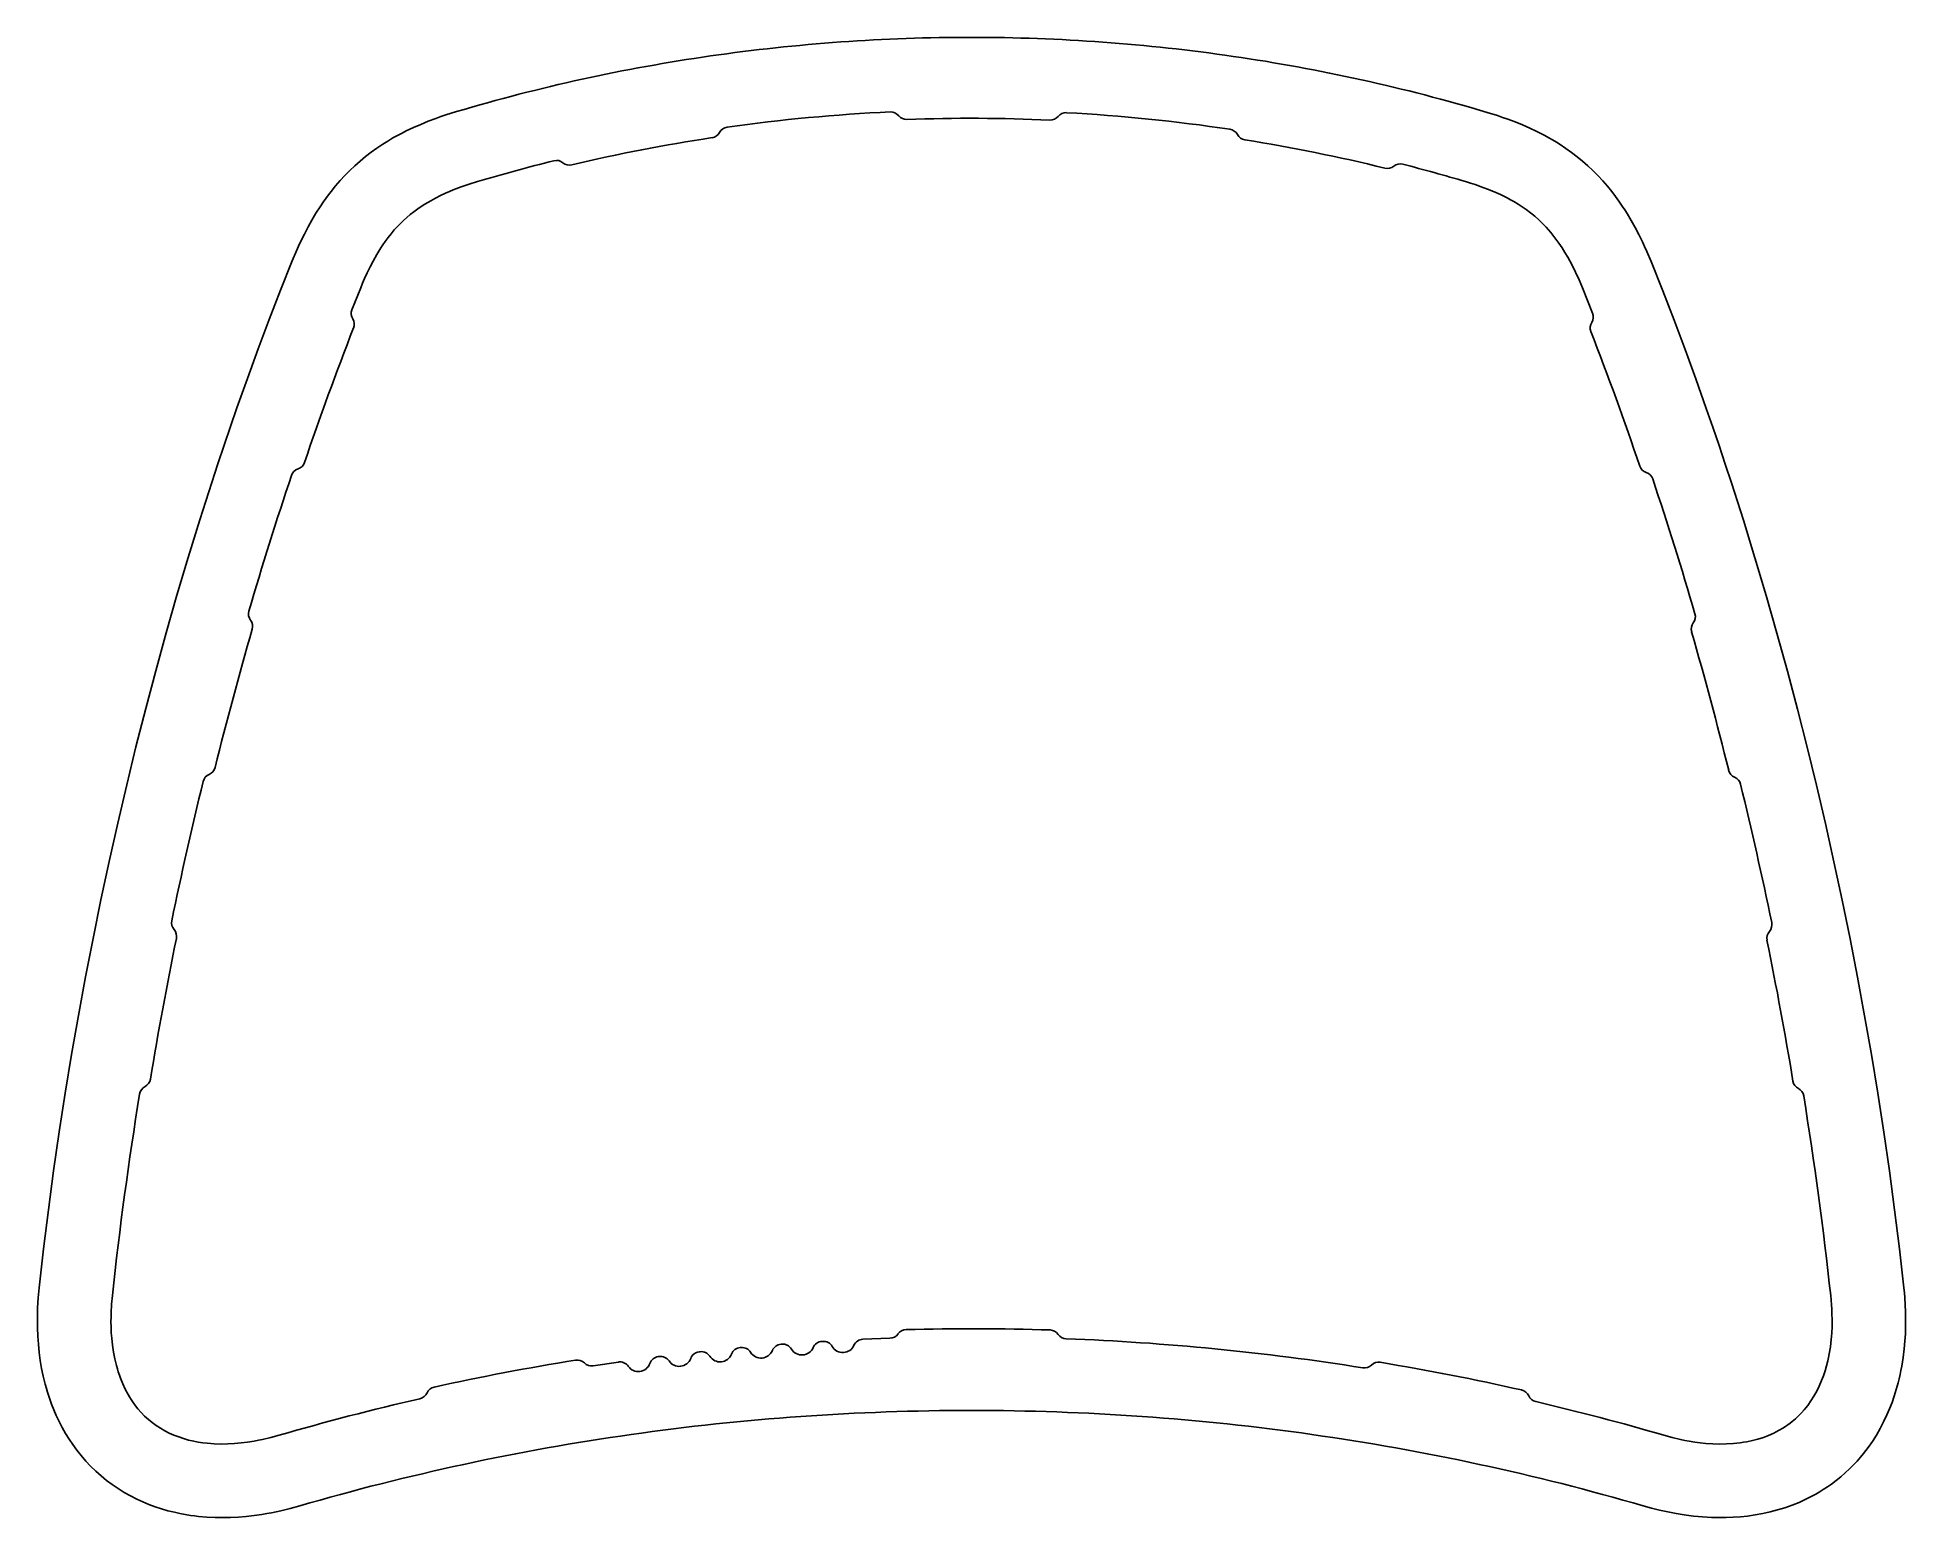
# Model space of a CAD drawing. Extents: x 611.5 to 657.2, y 627 to 663.2.
import ezdxf

# ---------------------------------------------------------------- set-up
doc = ezdxf.new("R2010")
doc.units = 0
doc.layers.get('0').update_dxf_attribs({"linetype": 'CONTINUOUS'})

msp = doc.modelspace()

# ---------------------------------------------------------------- linework, layer by layer
at = {"color": 7}
for p, q in [((621.073, 661.186), (620.891, 661.112)), ((621.258, 661.255), (621.073, 661.186)), ((621.382, 661.3), (621.258, 661.255)), ((621.508, 661.342), (621.382, 661.3)), ((621.763, 661.422), (621.508, 661.342)), ((647.227, 661.325), (646.974, 661.404)), ((647.351, 661.283), (647.227, 661.325)), ((647.475, 661.239), (647.351, 661.283)), ((647.658, 661.17), (647.475, 661.239)), ((647.837, 661.096), (647.658, 661.17)), ((620.089, 660.704), (619.966, 660.627)), ((620.214, 660.778), (620.089, 660.704)), ((620.342, 660.849), (620.214, 660.778)), ((620.439, 660.9), (620.342, 660.849)), ((620.538, 660.95), (620.439, 660.9)), ((620.713, 661.033), (620.538, 660.95)), ((620.891, 661.112), (620.713, 661.033)), ((648.014, 661.018), (647.837, 661.096)), ((648.188, 660.936), (648.014, 661.018)), ((648.381, 660.836), (648.188, 660.936)), ((648.477, 660.783), (648.381, 660.836)), ((648.571, 660.729), (648.477, 660.783)), ((648.664, 660.674), (648.571, 660.729)), ((648.754, 660.617), (648.664, 660.674)), ((619.41, 660.215), (619.281, 660.1)), ((619.544, 660.324), (619.41, 660.215)), ((619.681, 660.43), (619.544, 660.324)), ((619.821, 660.53), (619.681, 660.43)), ((619.966, 660.627), (619.821, 660.53)), ((648.898, 660.522), (648.754, 660.617)), ((649.037, 660.422), (648.898, 660.522)), ((649.173, 660.318), (649.037, 660.422)), ((649.306, 660.21), (649.173, 660.318)), ((619.037, 659.861), (618.921, 659.735)), ((619.157, 659.983), (619.037, 659.861)), ((619.281, 660.1), (619.157, 659.983)), ((649.434, 660.098), (649.306, 660.21)), ((649.56, 659.98), (649.434, 660.098)), ((649.681, 659.858), (649.56, 659.98)), ((649.799, 659.731), (649.681, 659.858)), ((618.571, 659.299), (618.508, 659.21)), ((618.635, 659.386), (618.571, 659.299)), ((618.7, 659.471), (618.635, 659.386)), ((618.808, 659.605), (618.7, 659.471)), ((618.921, 659.735), (618.808, 659.605)), ((621.138, 659.245), (621.255, 659.309)), ((621.255, 659.309), (621.375, 659.369)), ((621.375, 659.369), (621.498, 659.426)), ((621.498, 659.426), (621.592, 659.467)), ((621.592, 659.467), (621.687, 659.507)), ((621.687, 659.507), (621.881, 659.581)), ((621.881, 659.581), (622.079, 659.65)), ((622.079, 659.65), (622.28, 659.712)), ((646.445, 659.712), (646.561, 659.676)), ((646.561, 659.676), (646.676, 659.639)), ((646.676, 659.639), (646.828, 659.586)), ((646.828, 659.586), (646.977, 659.53)), ((646.977, 659.53), (647.124, 659.47)), ((647.124, 659.47), (647.296, 659.394)), ((647.296, 659.394), (647.464, 659.311)), ((647.464, 659.311), (647.545, 659.268)), ((649.912, 659.601), (649.799, 659.731)), ((650.021, 659.466), (649.912, 659.601)), ((650.109, 659.351), (650.021, 659.466)), ((650.195, 659.233), (650.109, 659.351)), ((618.329, 658.936), (618.231, 658.771)), ((618.447, 659.12), (618.329, 658.936)), ((618.508, 659.21), (618.447, 659.12)), ((620.554, 658.836), (620.637, 658.906)), ((620.637, 658.906), (620.722, 658.974)), ((620.722, 658.974), (620.788, 659.022)), ((620.788, 659.022), (620.855, 659.07)), ((620.855, 659.07), (620.994, 659.16)), ((620.994, 659.16), (621.138, 659.245)), ((647.545, 659.268), (647.625, 659.223)), ((647.625, 659.223), (647.73, 659.16)), ((647.73, 659.16), (647.831, 659.095)), ((647.831, 659.095), (647.93, 659.026)), ((647.93, 659.026), (648.035, 658.948)), ((648.035, 658.948), (648.137, 658.865)), ((648.137, 658.865), (648.235, 658.778)), ((650.277, 659.113), (650.195, 659.233)), ((650.337, 659.021), (650.277, 659.113)), ((650.396, 658.928), (650.337, 659.021)), ((650.495, 658.761), (650.396, 658.928)), ((618.047, 658.43), (617.961, 658.254)), ((618.137, 658.602), (618.047, 658.43)), ((618.231, 658.771), (618.137, 658.602)), ((620.094, 658.341), (620.169, 658.436)), ((620.169, 658.436), (620.246, 658.528)), ((620.246, 658.528), (620.301, 658.589)), ((620.301, 658.589), (620.357, 658.649)), ((620.357, 658.649), (620.414, 658.707)), ((620.414, 658.707), (620.473, 658.763)), ((620.473, 658.763), (620.554, 658.836)), ((648.235, 658.778), (648.329, 658.688)), ((648.329, 658.688), (648.419, 658.594)), ((648.419, 658.594), (648.474, 658.532)), ((648.474, 658.532), (648.528, 658.47)), ((648.528, 658.47), (648.631, 658.34)), ((650.59, 658.591), (650.495, 658.761)), ((650.681, 658.418), (650.59, 658.591)), ((650.768, 658.241), (650.681, 658.418)), ((617.852, 658.015), (617.749, 657.77)), ((617.905, 658.135), (617.852, 658.015)), ((617.961, 658.254), (617.905, 658.135)), ((619.728, 657.768), (619.821, 657.932)), ((619.821, 657.932), (619.918, 658.091)), ((619.918, 658.091), (619.969, 658.168)), ((619.969, 658.168), (620.022, 658.243)), ((620.022, 658.243), (620.094, 658.341)), ((648.631, 658.34), (648.729, 658.205)), ((648.729, 658.205), (648.803, 658.095)), ((648.803, 658.095), (648.874, 657.981)), ((648.874, 657.981), (648.943, 657.864)), ((650.823, 658.121), (650.768, 658.241)), ((650.877, 658), (650.823, 658.121)), ((650.981, 657.754), (650.877, 658)), ((617.749, 657.77), (617.465, 657.057)), ((619.518, 657.338), (619.585, 657.484)), ((619.585, 657.484), (619.655, 657.627)), ((619.655, 657.627), (619.728, 657.768)), ((648.943, 657.864), (648.993, 657.775)), ((648.993, 657.775), (649.041, 657.684)), ((649.041, 657.684), (649.133, 657.498)), ((649.133, 657.498), (649.219, 657.308)), ((651.265, 657.041), (650.981, 657.754)), ((617.465, 657.057), (617.188, 656.34)), ((619.209, 656.577), (619.424, 657.115)), ((619.424, 657.115), (619.47, 657.227)), ((619.47, 657.227), (619.518, 657.338)), ((649.219, 657.308), (649.301, 657.114)), ((649.301, 657.114), (649.549, 656.491)), ((651.542, 656.325), (651.265, 657.041)), ((617.188, 656.34), (616.917, 655.621)), ((651.812, 655.607), (651.542, 656.325)), ((616.917, 655.621), (616.653, 654.899)), ((652.075, 654.886), (651.812, 655.607)), ((616.653, 654.899), (616.396, 654.175)), ((652.332, 654.162), (652.075, 654.886)), ((616.396, 654.175), (616.239, 653.723)), ((652.489, 653.71), (652.332, 654.162)), ((616.239, 653.723), (616.084, 653.269)), ((652.643, 653.257), (652.489, 653.71)), ((616.084, 653.269), (615.931, 652.813)), ((652.796, 652.801), (652.643, 653.257)), ((615.931, 652.813), (615.781, 652.355)), ((652.946, 652.344), (652.796, 652.801)), ((615.781, 652.355), (615.488, 651.44)), ((653.239, 651.429), (652.946, 652.344)), ((615.488, 651.44), (615.205, 650.522)), ((653.522, 650.512), (653.239, 651.429)), ((615.205, 650.522), (614.931, 649.601)), ((653.795, 649.591), (653.522, 650.512)), ((614.931, 649.601), (614.667, 648.678)), ((654.059, 648.668), (653.795, 649.591)), ((614.667, 648.678), (614.412, 647.751)), ((654.314, 647.742), (654.059, 648.668)), ((614.412, 647.751), (614.166, 646.822)), ((654.56, 646.813), (654.314, 647.742)), ((614.166, 646.822), (613.929, 645.891)), ((654.797, 645.882), (654.56, 646.813)), ((613.929, 645.891), (613.701, 644.957)), ((655.024, 644.949), (654.797, 645.882)), ((613.701, 644.957), (613.482, 644.022)), ((655.243, 644.014), (655.024, 644.949)), ((613.482, 644.022), (613.272, 643.084)), ((655.453, 643.077), (655.243, 644.014)), ((613.272, 643.084), (613.071, 642.144)), ((655.654, 642.137), (655.453, 643.077)), ((613.071, 642.144), (612.878, 641.203)), ((655.846, 641.196), (655.654, 642.137)), ((612.878, 641.203), (612.695, 640.26)), ((656.03, 640.254), (655.846, 641.196)), ((612.695, 640.26), (612.521, 639.315)), ((656.204, 639.309), (656.03, 640.254)), ((612.521, 639.315), (612.355, 638.368)), ((656.369, 638.364), (656.204, 639.309)), ((612.355, 638.368), (612.199, 637.42)), ((656.525, 637.416), (656.369, 638.364)), ((612.199, 637.42), (612.052, 636.471)), ((656.671, 636.468), (656.525, 637.416)), ((612.052, 636.471), (611.915, 635.52)), ((656.808, 635.518), (656.671, 636.468)), ((611.915, 635.52), (611.787, 634.568)), ((656.936, 634.567), (656.808, 635.518)), ((611.787, 634.568), (611.669, 633.615)), ((657.054, 633.615), (656.936, 634.567)), ((611.669, 633.615), (611.561, 632.66)), ((657.162, 632.661), (657.054, 633.615)), ((611.539, 632.413), (611.53, 632.29)), ((611.561, 632.66), (611.539, 632.413)), ((613.332, 632.257), (613.351, 632.467)), ((655.374, 632.467), (655.385, 632.355)), ((655.385, 632.355), (655.394, 632.244)), ((657.162, 632.662), (657.175, 632.535)), ((657.175, 632.535), (657.185, 632.41)), ((657.185, 632.41), (657.196, 632.242)), ((611.519, 632.003), (611.517, 631.84)), ((611.524, 632.167), (611.519, 632.003)), ((611.53, 632.29), (611.524, 632.167)), ((613.317, 631.838), (613.318, 631.942)), ((613.318, 631.942), (613.32, 632.047)), ((613.32, 632.047), (613.332, 632.257)), ((655.394, 632.244), (655.4, 632.139)), ((655.4, 632.139), (655.405, 632.033)), ((655.405, 632.033), (655.408, 631.871)), ((657.196, 632.242), (657.203, 632.075)), ((657.203, 632.075), (657.206, 631.908)), ((657.206, 631.908), (657.205, 631.721)), ((611.517, 631.84), (611.519, 631.678)), ((611.519, 631.678), (611.527, 631.477)), ((611.527, 631.477), (611.542, 631.277)), ((613.319, 631.699), (613.317, 631.838)), ((613.325, 631.561), (613.319, 631.699)), ((613.336, 631.424), (613.325, 631.561)), ((655.399, 631.55), (655.386, 631.391)), ((655.406, 631.71), (655.399, 631.55)), ((655.408, 631.871), (655.406, 631.71)), ((657.199, 631.536), (657.188, 631.351)), ((657.205, 631.721), (657.199, 631.536)), ((611.542, 631.277), (611.562, 631.079)), ((611.562, 631.079), (611.589, 630.883)), ((613.354, 631.254), (613.336, 631.424)), ((613.379, 631.086), (613.354, 631.254)), ((613.411, 630.921), (613.379, 631.086)), ((626.701, 630.975), (626.726, 630.979)), ((627.702, 631.093), (627.726, 631.096)), ((628.702, 631.195), (628.725, 631.197)), ((629.703, 631.28), (629.724, 631.281)), ((630.704, 631.348), (630.724, 631.349)), ((631.704, 631.399), (632.368, 631.425)), ((655.338, 631.044), (655.321, 630.958)), ((655.366, 631.216), (655.338, 631.044)), ((655.386, 631.391), (655.366, 631.216)), ((657.171, 631.167), (657.145, 630.955)), ((657.188, 631.351), (657.171, 631.167)), ((611.589, 630.883), (611.622, 630.689)), ((611.622, 630.689), (611.661, 630.497)), ((613.45, 630.759), (613.411, 630.921)), ((613.473, 630.679), (613.45, 630.759)), ((613.497, 630.6), (613.473, 630.679)), ((613.523, 630.522), (613.497, 630.6)), ((613.55, 630.446), (613.523, 630.522)), ((625.106, 630.752), (625.727, 630.844)), ((655.236, 630.626), (655.196, 630.506)), ((655.272, 630.749), (655.236, 630.626)), ((655.303, 630.874), (655.272, 630.749)), ((655.321, 630.958), (655.303, 630.874)), ((657.07, 630.535), (657.047, 630.433)), ((657.092, 630.64), (657.07, 630.535)), ((657.112, 630.745), (657.092, 630.64)), ((657.145, 630.955), (657.112, 630.745)), ((611.661, 630.497), (611.71, 630.298)), ((611.71, 630.298), (611.737, 630.2)), ((611.737, 630.2), (611.766, 630.103)), ((611.766, 630.103), (611.813, 629.959)), ((613.606, 630.31), (613.55, 630.446)), ((613.667, 630.178), (613.606, 630.31)), ((613.735, 630.05), (613.667, 630.178)), ((655.033, 630.13), (654.965, 630.008)), ((655.095, 630.257), (655.033, 630.13)), ((655.152, 630.388), (655.095, 630.257)), ((655.196, 630.506), (655.152, 630.388)), ((656.977, 630.17), (656.928, 630.011)), ((657.022, 630.332), (656.977, 630.17)), ((657.047, 630.433), (657.022, 630.332)), ((611.813, 629.959), (611.864, 629.816)), ((611.864, 629.816), (611.919, 629.676)), ((611.919, 629.676), (611.978, 629.539)), ((613.771, 629.989), (613.735, 630.05)), ((613.809, 629.928), (613.771, 629.989)), ((613.862, 629.85), (613.809, 629.928)), ((613.918, 629.774), (613.862, 629.85)), ((613.976, 629.701), (613.918, 629.774)), ((614.056, 629.609), (613.976, 629.701)), ((614.141, 629.521), (614.056, 629.609)), ((654.726, 629.673), (654.658, 629.597)), ((654.769, 629.725), (654.726, 629.673)), ((654.811, 629.779), (654.769, 629.725)), ((654.891, 629.891), (654.811, 629.779)), ((654.965, 630.008), (654.891, 629.891)), ((656.813, 629.699), (656.749, 629.548)), ((656.873, 629.854), (656.813, 629.699)), ((656.928, 630.011), (656.873, 629.854)), ((611.978, 629.539), (612.049, 629.389)), ((612.049, 629.389), (612.125, 629.242)), ((612.125, 629.242), (612.206, 629.099)), ((614.231, 629.439), (614.141, 629.521)), ((614.325, 629.362), (614.231, 629.439)), ((614.423, 629.29), (614.325, 629.362)), ((614.525, 629.223), (614.423, 629.29)), ((614.631, 629.162), (614.525, 629.223)), ((614.741, 629.106), (614.631, 629.162)), ((654.101, 629.166), (653.981, 629.104)), ((654.218, 629.234), (654.101, 629.166)), ((654.274, 629.271), (654.218, 629.234)), ((654.329, 629.309), (654.274, 629.271)), ((654.383, 629.349), (654.329, 629.309)), ((654.435, 629.39), (654.383, 629.349)), ((654.513, 629.455), (654.435, 629.39)), ((654.587, 629.525), (654.513, 629.455)), ((654.658, 629.597), (654.587, 629.525)), ((656.584, 629.216), (656.492, 629.057)), ((656.669, 629.38), (656.584, 629.216)), ((656.749, 629.548), (656.669, 629.38)), ((612.206, 629.099), (612.292, 628.959)), ((612.292, 628.959), (612.383, 628.824)), ((612.383, 628.824), (612.479, 628.692)), ((612.479, 628.692), (612.587, 628.555)), ((614.855, 629.055), (614.741, 629.106)), ((614.973, 629.01), (614.855, 629.055)), ((615.094, 628.97), (614.973, 629.01)), ((615.217, 628.935), (615.094, 628.97)), ((615.343, 628.906), (615.217, 628.935)), ((615.452, 628.886), (615.343, 628.906)), ((615.562, 628.869), (615.452, 628.886)), ((615.673, 628.856), (615.562, 628.869)), ((615.758, 628.848), (615.673, 628.856)), ((615.842, 628.843), (615.758, 628.848)), ((616.013, 628.838), (615.842, 628.843)), ((616.174, 628.84), (616.013, 628.838)), ((616.335, 628.849), (616.174, 628.84)), ((616.497, 628.864), (616.335, 628.849)), ((616.659, 628.884), (616.497, 628.864)), ((616.822, 628.91), (616.659, 628.884)), ((616.923, 628.929), (616.822, 628.91)), ((617.025, 628.95), (616.923, 628.929)), ((617.227, 628.998), (617.025, 628.95)), ((617.429, 629.053), (617.227, 628.998)), ((651.5, 628.997), (651.296, 629.053)), ((651.704, 628.949), (651.5, 628.997)), ((651.807, 628.928), (651.704, 628.949)), ((651.91, 628.908), (651.807, 628.928)), ((652.047, 628.886), (651.91, 628.908)), ((652.184, 628.868), (652.047, 628.886)), ((652.32, 628.854), (652.184, 628.868)), ((652.491, 628.842), (652.32, 628.854)), ((652.66, 628.838), (652.491, 628.842)), ((652.829, 628.84), (652.66, 628.838)), ((652.995, 628.85), (652.829, 628.84)), ((653.078, 628.858), (652.995, 628.85)), ((653.16, 628.868), (653.078, 628.858)), ((653.241, 628.88), (653.16, 628.868)), ((653.321, 628.894), (653.241, 628.88)), ((653.459, 628.923), (653.321, 628.894)), ((653.595, 628.959), (653.459, 628.923)), ((653.727, 629.001), (653.595, 628.959)), ((653.856, 629.049), (653.727, 629.001)), ((653.981, 629.104), (653.856, 629.049)), ((656.289, 628.752), (656.234, 628.679)), ((656.393, 628.902), (656.289, 628.752)), ((656.492, 629.057), (656.393, 628.902)), ((612.587, 628.555), (612.701, 628.423)), ((612.701, 628.423), (612.82, 628.297)), ((612.82, 628.297), (612.944, 628.175)), ((655.836, 628.231), (655.73, 628.132)), ((655.939, 628.334), (655.836, 628.231)), ((656.021, 628.423), (655.939, 628.334)), ((656.101, 628.514), (656.021, 628.423)), ((656.178, 628.607), (656.101, 628.514)), ((656.234, 628.679), (656.178, 628.607)), ((612.944, 628.175), (613.074, 628.06)), ((613.074, 628.06), (613.208, 627.95)), ((613.208, 627.95), (613.347, 627.846)), ((613.347, 627.846), (613.491, 627.748)), ((655.293, 627.789), (655.192, 627.722)), ((655.392, 627.858), (655.293, 627.789)), ((655.508, 627.945), (655.392, 627.858)), ((655.621, 628.037), (655.508, 627.945)), ((655.73, 628.132), (655.621, 628.037)), ((613.491, 627.748), (613.639, 627.656)), ((613.639, 627.656), (613.791, 627.57)), ((613.791, 627.57), (613.947, 627.49)), ((613.947, 627.49), (614.094, 627.423)), ((614.094, 627.423), (614.243, 627.361)), ((614.243, 627.361), (614.396, 627.304)), ((617.703, 627.262), (617.933, 627.325)), ((650.99, 627.27), (650.79, 627.326)), ((654.428, 627.341), (654.253, 627.28)), ((654.599, 627.411), (654.428, 627.341)), ((654.684, 627.448), (654.599, 627.411)), ((654.767, 627.487), (654.684, 627.448)), ((654.849, 627.527), (654.767, 627.487)), ((654.93, 627.569), (654.849, 627.527)), ((655.01, 627.613), (654.93, 627.569)), ((655.089, 627.659), (655.01, 627.613)), ((655.192, 627.722), (655.089, 627.659)), ((614.396, 627.304), (614.551, 627.253)), ((614.551, 627.253), (614.709, 627.208)), ((614.709, 627.208), (614.869, 627.168)), ((614.869, 627.168), (614.998, 627.139)), ((614.998, 627.139), (615.128, 627.115)), ((615.128, 627.115), (615.26, 627.094)), ((615.26, 627.094), (615.359, 627.08)), ((615.359, 627.08), (615.459, 627.068)), ((615.459, 627.068), (615.661, 627.051)), ((615.661, 627.051), (615.864, 627.041)), ((615.864, 627.041), (616.053, 627.038)), ((616.053, 627.038), (616.243, 627.042)), ((616.243, 627.042), (616.433, 627.051)), ((616.433, 627.051), (616.625, 627.067)), ((616.625, 627.067), (616.817, 627.089)), ((616.817, 627.089), (617.009, 627.116)), ((617.009, 627.116), (617.125, 627.136)), ((617.125, 627.136), (617.24, 627.157)), ((617.24, 627.157), (617.472, 627.205)), ((617.472, 627.205), (617.703, 627.262)), ((651.19, 627.22), (650.99, 627.27)), ((651.391, 627.176), (651.19, 627.22)), ((651.592, 627.137), (651.391, 627.176)), ((651.794, 627.105), (651.592, 627.137)), ((652.017, 627.076), (651.794, 627.105)), ((652.13, 627.065), (652.017, 627.076)), ((652.242, 627.055), (652.13, 627.065)), ((652.352, 627.048), (652.242, 627.055)), ((652.461, 627.043), (652.352, 627.048)), ((652.638, 627.039), (652.461, 627.043)), ((652.815, 627.04), (652.638, 627.039)), ((652.99, 627.047), (652.815, 627.04)), ((653.164, 627.059), (652.99, 627.047)), ((653.338, 627.077), (653.164, 627.059)), ((653.525, 627.104), (653.338, 627.077)), ((653.711, 627.137), (653.525, 627.104)), ((653.894, 627.177), (653.711, 627.137)), ((654.075, 627.225), (653.894, 627.177)), ((654.253, 627.28), (654.075, 627.225))]:
    msp.add_line(p, q, dxfattribs=at)
for points in [[(646.974, 661.404, 0), (646.784, 661.46, 0), (646.594, 661.516, 0), (646.404, 661.57, 0), (646.213, 661.624, 0), (646.022, 661.677, 0), (645.83, 661.729, 0), (645.638, 661.78, 0), (645.446, 661.83, 0), (645.254, 661.88, 0), (645.061, 661.928, 0), (644.868, 661.976, 0), (644.675, 662.023, 0), (644.482, 662.069, 0), (644.288, 662.114, 0), (644.094, 662.158, 0), (643.899, 662.201, 0), (643.705, 662.244, 0), (643.51, 662.285, 0), (643.315, 662.326, 0), (643.12, 662.366, 0), (642.924, 662.405, 0), (642.728, 662.443, 0), (642.532, 662.48, 0), (642.336, 662.516, 0), (642.14, 662.552, 0), (641.943, 662.586, 0), (641.746, 662.62, 0), (641.549, 662.653, 0), (641.352, 662.685, 0), (641.155, 662.716, 0), (640.957, 662.746, 0), (640.759, 662.775, 0), (640.561, 662.804, 0), (640.363, 662.831, 0), (640.165, 662.858, 0), (639.966, 662.883, 0), (639.768, 662.908, 0), (639.569, 662.932, 0), (639.37, 662.955, 0), (639.171, 662.977, 0), (638.972, 662.998, 0), (638.773, 663.019, 0), (638.574, 663.038, 0), (638.374, 663.057, 0), (638.174, 663.074, 0), (637.975, 663.091, 0), (637.775, 663.107, 0), (637.575, 663.122, 0), (637.375, 663.136, 0), (637.175, 663.149, 0), (636.975, 663.162, 0), (636.775, 663.173, 0), (636.575, 663.183, 0), (636.374, 663.193, 0), (636.174, 663.202, 0), (635.973, 663.209, 0), (635.773, 663.216, 0), (635.572, 663.222, 0), (635.372, 663.227, 0), (635.171, 663.232, 0), (634.971, 663.235, 0), (634.77, 663.237, 0), (634.57, 663.239, 0), (634.369, 663.239, 0), (634.168, 663.239, 0), (633.968, 663.238, 0), (633.767, 663.236, 0), (633.567, 663.233, 0), (633.366, 663.229, 0), (633.165, 663.224, 0), (632.965, 663.218, 0), (632.765, 663.212, 0), (632.564, 663.204, 0), (632.364, 663.196, 0), (632.163, 663.186, 0), (631.963, 663.176, 0), (631.763, 663.165, 0), (631.563, 663.153, 0), (631.363, 663.14, 0), (631.163, 663.126, 0), (630.963, 663.112, 0), (630.763, 663.096, 0), (630.563, 663.08, 0), (630.364, 663.062, 0), (630.164, 663.044, 0), (629.965, 663.025, 0), (629.766, 663.005, 0), (629.567, 662.984, 0), (629.368, 662.962, 0), (629.169, 662.939, 0), (628.97, 662.916, 0), (628.771, 662.891, 0), (628.573, 662.866, 0), (628.375, 662.839, 0), (628.177, 662.812, 0), (627.979, 662.784, 0), (627.781, 662.755, 0), (627.583, 662.725, 0), (627.386, 662.695, 0), (627.189, 662.663, 0), (626.991, 662.63, 0), (626.795, 662.597, 0), (626.598, 662.563, 0), (626.402, 662.528, 0), (626.205, 662.491, 0), (626.009, 662.455, 0), (625.814, 662.417, 0), (625.618, 662.378, 0), (625.423, 662.339, 0), (625.228, 662.298, 0), (625.033, 662.257, 0), (624.838, 662.215, 0), (624.644, 662.172, 0), (624.45, 662.128, 0), (624.256, 662.083, 0), (624.062, 662.037, 0), (623.869, 661.991, 0), (623.676, 661.943, 0), (623.484, 661.895, 0), (623.291, 661.846, 0), (623.099, 661.796, 0), (622.907, 661.745, 0), (622.716, 661.693, 0), (622.525, 661.641, 0), (622.334, 661.587, 0), (622.143, 661.533, 0), (621.953, 661.478, 0), (621.763, 661.422, 0)], [(650.79, 627.326, 0), (650.542, 627.397, 0), (650.294, 627.468, 0), (650.045, 627.538, 0), (649.796, 627.606, 0), (649.547, 627.673, 0), (649.297, 627.74, 0), (649.047, 627.805, 0), (648.796, 627.869, 0), (648.545, 627.932, 0), (648.294, 627.994, 0), (648.042, 628.054, 0), (647.79, 628.114, 0), (647.538, 628.173, 0), (647.285, 628.23, 0), (647.032, 628.286, 0), (646.779, 628.341, 0), (646.525, 628.395, 0), (646.271, 628.448, 0), (646.017, 628.5, 0), (645.762, 628.551, 0), (645.507, 628.601, 0), (645.252, 628.649, 0), (644.996, 628.696, 0), (644.741, 628.743, 0), (644.485, 628.788, 0), (644.228, 628.832, 0), (643.972, 628.874, 0), (643.715, 628.916, 0), (643.458, 628.957, 0), (643.201, 628.996, 0), (642.943, 629.034, 0), (642.685, 629.072, 0), (642.428, 629.108, 0), (642.169, 629.143, 0), (641.911, 629.176, 0), (641.653, 629.209, 0), (641.394, 629.241, 0), (641.135, 629.271, 0), (640.876, 629.3, 0), (640.617, 629.328, 0), (640.357, 629.355, 0), (640.098, 629.381, 0), (639.838, 629.406, 0), (639.578, 629.429, 0), (639.318, 629.451, 0), (639.058, 629.473, 0), (638.798, 629.493, 0), (638.537, 629.512, 0), (638.277, 629.53, 0), (638.016, 629.546, 0), (637.756, 629.562, 0), (637.495, 629.576, 0), (637.234, 629.589, 0), (636.973, 629.601, 0), (636.712, 629.612, 0), (636.451, 629.622, 0), (636.19, 629.631, 0), (635.929, 629.638, 0), (635.668, 629.644, 0), (635.407, 629.65, 0), (635.145, 629.654, 0), (634.884, 629.656, 0), (634.623, 629.658, 0), (634.362, 629.659, 0), (634.1, 629.658, 0), (633.839, 629.656, 0), (633.578, 629.654, 0), (633.316, 629.649, 0), (633.055, 629.644, 0), (632.794, 629.638, 0), (632.533, 629.631, 0), (632.272, 629.622, 0), (632.011, 629.612, 0), (631.75, 629.601, 0), (631.489, 629.589, 0), (631.228, 629.576, 0), (630.967, 629.562, 0), (630.707, 629.546, 0), (630.446, 629.529, 0), (630.186, 629.512, 0), (629.925, 629.493, 0), (629.665, 629.473, 0), (629.405, 629.451, 0), (629.145, 629.429, 0), (628.885, 629.405, 0), (628.625, 629.381, 0), (628.366, 629.355, 0), (628.106, 629.328, 0), (627.847, 629.3, 0), (627.588, 629.271, 0), (627.329, 629.24, 0), (627.07, 629.209, 0), (626.812, 629.176, 0), (626.554, 629.142, 0), (626.295, 629.107, 0), (626.038, 629.071, 0), (625.78, 629.034, 0), (625.522, 628.996, 0), (625.265, 628.956, 0), (625.008, 628.916, 0), (624.751, 628.874, 0), (624.495, 628.831, 0), (624.238, 628.787, 0), (623.982, 628.742, 0), (623.727, 628.696, 0), (623.471, 628.649, 0), (623.216, 628.6, 0), (622.961, 628.55, 0), (622.706, 628.5, 0), (622.452, 628.448, 0), (622.198, 628.395, 0), (621.944, 628.341, 0), (621.691, 628.286, 0), (621.438, 628.229, 0), (621.185, 628.172, 0), (620.933, 628.113, 0), (620.681, 628.054, 0), (620.429, 627.993, 0), (620.178, 627.931, 0), (619.927, 627.868, 0), (619.676, 627.804, 0), (619.426, 627.739, 0), (619.176, 627.673, 0), (618.927, 627.605, 0), (618.678, 627.537, 0), (618.429, 627.467, 0), (618.181, 627.397, 0), (617.933, 627.325, 0)]]:
    msp.add_polyline3d(points, dxfattribs=at)
for centre, radius, start, end in [((634.349, 618.734), 42.727, 92.6476, 98.0248), ((632.387, 661.165), 0.25, 39.2525, 92.6511), ((632.774, 661.481), 0.25, 219.2525, 272.1154), ((634.36, 618.529), 42.731, 87.4279, 92.1147), ((636.289, 661.467), 0.25, 267.4269, 320.2899), ((636.674, 661.148), 0.25, 86.8911, 140.2899), ((634.374, 618.757), 42.703, 81.5056, 86.8949), ((634.262, 619.329), 41.925, 98.5654, 103.3421), ((627.98, 661.033), 0.25, 278.5717, 331.4317), ((628.419, 660.794), 0.25, 98.0305, 151.4317), ((640.645, 660.744), 0.25, 28.0981, 81.4997), ((641.086, 660.98), 0.25, 208.0981, 260.958), ((634.47, 619.372), 41.88, 76.1826, 80.9643), ((634.107, 619.984), 41.451, 103.8979, 106.5792), ((624.211, 659.98), 0.25, 50.4945, 103.9005), ((624.529, 660.365), 0.25, 230.4945, 283.3498), ((644.532, 660.283), 0.25, 256.1748, 309.0298), ((644.847, 659.895), 0.25, 75.6233, 129.0298), ((634.622, 619.999), 41.435, 73.4208, 75.6252), ((619.441, 656.485), 0.25, 158.4297, 211.7076), ((695.389, 626.515), 81.697, 158.74499, 161.20106), ((619.016, 656.222), 0.25, 338.7244, 31.7076), ((649.742, 656.136), 0.25, 148.2248, 201.2083), ((649.317, 656.399), 0.25, 328.2248, 21.5023), ((573.157, 626.449), 81.888, 18.7375, 21.18787), ((702.67, 624.047), 89.585, 161.46376, 163.68994), ((617.969, 652.447), 0.25, 108.1849, 161.4485), ((617.813, 652.922), 0.25, 288.1849, 341.1814), ((650.941, 652.835), 0.25, 198.7571, 251.7538), ((650.785, 652.36), 0.25, 18.4905, 71.7538), ((565.913, 624.003), 89.734, 16.26766, 18.47558), ((616.93, 649.136), 0.25, 163.6757, 216.9294), ((616.53, 648.835), 0.25, 343.9224, 36.9294), ((652.214, 648.768), 0.25, 143.0281, 196.0352), ((651.814, 649.069), 0.25, 323.0281, 16.2816), ((708.665, 622.298), 95.63, 163.9323, 166.03119), ((559.972, 622.274), 95.721, 13.92852, 16.02543), ((615.815, 644.983), 0.25, 113.0094, 166.2564), ((615.62, 645.443), 0.25, 293.0093, 346.0225), ((653.121, 645.376), 0.25, 193.9371, 246.9504), ((652.926, 644.915), 0.25, 13.7033, 66.9504), ((712.054, 621.451), 99.324, 166.25991, 168.27467), ((556.645, 621.445), 99.35, 11.69896, 13.69999), ((615.048, 641.585), 0.25, 168.2725, 221.5177), ((653.686, 641.539), 0.25, 318.4558, 11.701), ((711.637, 621.524), 98.701, 168.49887, 170.53258), ((614.673, 641.254), 0.25, 348.5026, 41.5177), ((654.061, 641.208), 0.25, 138.4558, 191.4709), ((557.118, 621.529), 98.67, 9.44036, 11.47471), ((705.526, 622.489), 92.714, 170.74726, 173.8217), ((614.265, 637.357), 0.25, 117.5256, 170.774), ((614.034, 637.8), 0.25, 297.5256, 350.5378), ((654.698, 637.754), 0.25, 189.435, 242.4471), ((654.467, 637.311), 0.25, 9.1987, 62.4471), ((563.241, 622.494), 92.671, 6.17771, 9.22507), ((632.36, 631.675), 0.25, 271.8658, 324.8136), ((632.768, 631.386), 0.25, 91.4921, 144.8135), ((634.361, 570.229), 61.429, 88.20674, 91.49185), ((636.276, 631.377), 0.25, 34.8841, 88.2065), ((636.686, 631.663), 0.25, 214.8841, 267.8325), ((626.732, 630.727), 0.25, 97.2064, 160.4133), ((626.758, 630.73), 0.25, 33.9766, 97.1818), ((627.729, 630.845), 0.25, 96.2566, 159.4614), ((627.753, 630.848), 0.25, 33.0347, 96.2339), ((628.214, 631.147), 0.3, 213.0347, 338.5097), ((628.726, 630.946), 0.25, 95.3108, 158.5097), ((628.748, 630.948), 0.25, 32.0974, 95.2897), ((629.214, 631.24), 0.3, 212.0973, 337.5603), ((629.722, 631.03), 0.25, 94.3681, 157.5603), ((629.743, 631.032), 0.25, 31.16, 94.3483), ((630.214, 631.316), 0.3, 211.16, 336.6156), ((630.719, 631.098), 0.25, 93.4274, 156.6156), ((630.739, 631.099), 0.25, 30.221, 93.4086), ((631.214, 631.376), 0.3, 210.221, 335.6758), ((631.715, 631.15), 0.25, 92.4882, 155.6758), ((634.378, 570.522), 60.934, 80.98025, 87.8386), ((634.235, 571.261), 60.388, 99.10427, 102.44623), ((624.719, 630.641), 0.25, 45.7877, 99.1071), ((625.068, 630.999), 0.25, 225.7877, 278.729), ((625.763, 630.597), 0.25, 34.9267, 98.134), ((626.214, 630.912), 0.3, 214.9267, 340.4133), ((627.214, 631.038), 0.3, 213.9766, 339.4614), ((643.97, 630.95), 0.25, 260.971, 313.9136), ((644.317, 630.59), 0.25, 80.5923, 133.9136), ((634.5, 571.318), 60.329, 77.25009, 80.5953), ((620.818, 630.19), 0.25, 282.8321, 335.7712), ((621.274, 629.985), 0.25, 102.4496, 155.7712), ((647.759, 629.916), 0.25, 23.9246, 77.2466), ((634.065, 572.015), 59.414, 102.82814, 106.26031), ((648.216, 630.119), 0.25, 203.9246, 256.8638), ((634.669, 572.055), 59.373, 73.73752, 76.86705)]:
    msp.add_arc(centre, radius, start, end, dxfattribs=at)

doc.saveas('drawing.dxf')
